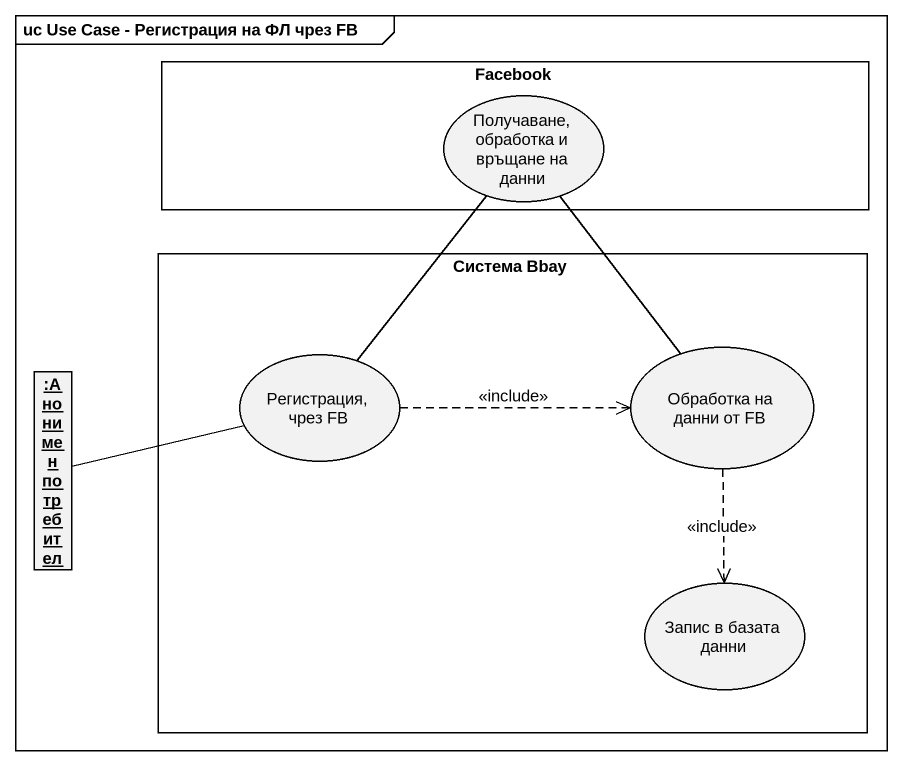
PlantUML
@startuml
mainframe uc Use Case - Регистрация на ФЛ чрез FB
allowmixing
hide circle
hide empty members
rectangle Facebook {
  usecase "Получаване, обработка и връщане на данни" as Получаване_обработка_и
}
rectangle "Система Bbay" as Система_Bbay {
  usecase "Регистрация, чрез FB" as Регистрация_чрез_FB
  usecase "Обработка на данни от FB" as Обработка_на_данни_от_FB
  usecase "Запис в базата данни" as Запис_в_базата_данни
}
object ":Анонимен потребител" as Анонимен_потребител
Регистрация_чрез_FB -up- Получаване_обработка_и
Регистрация_чрез_FB .right.> Обработка_на_данни_от_FB : <<include>>
Обработка_на_данни_от_FB -up- Получаване_обработка_и
Обработка_на_данни_от_FB ..> Запис_в_базата_данни : <<include>>
Анонимен_потребител -right- Регистрация_чрез_FB
@enduml
